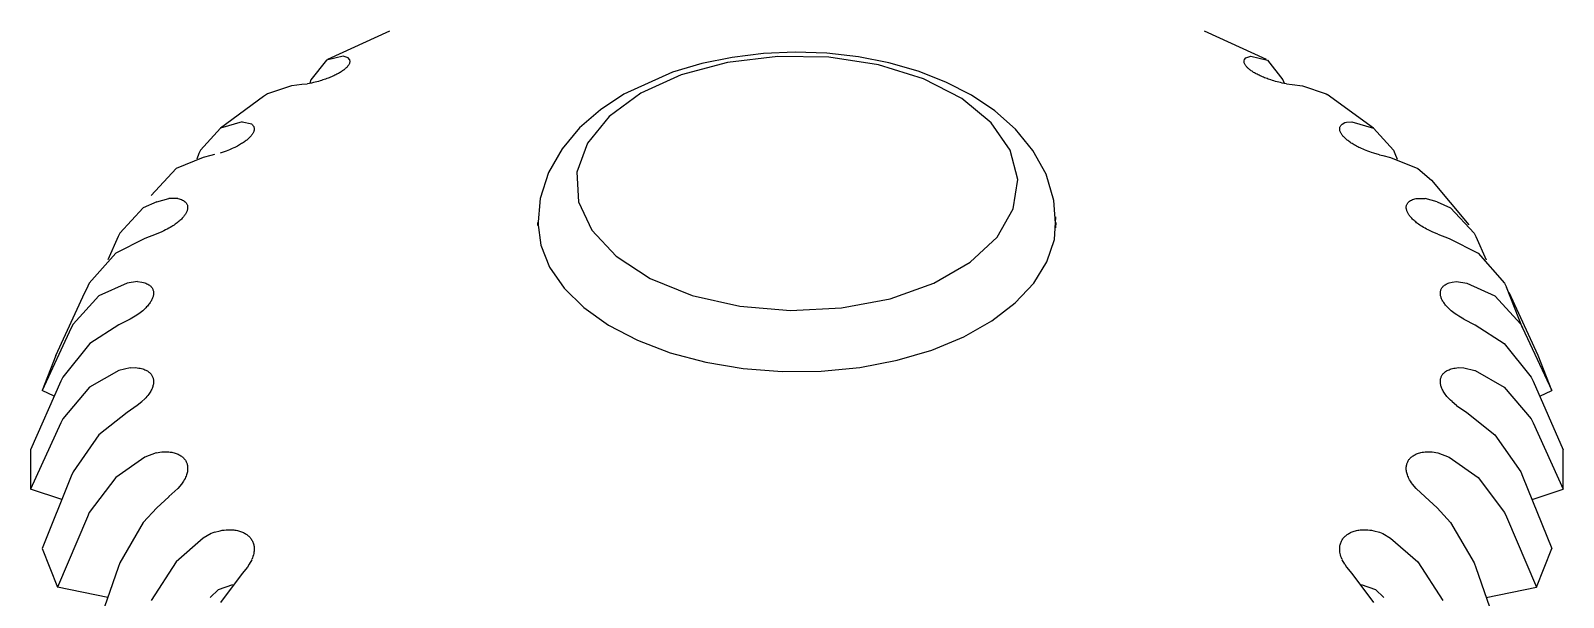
# Model space of a CAD drawing. Header units: centimetres. Extents: x 394264 to 551709, y 50011 to 59011.
# Drawn here: x 525528.45 to 525553.3, y 54655.76 to 54664.96 of the extents above; entities that cross this region are included whole.
import ezdxf

# ---------------------------------------------------------------- set-up
doc = ezdxf.new("R2010")
doc.units = ezdxf.units.CM
doc.layers.add('-M-YNGN-ZON3', color=6, linetype='SP', lineweight=30)
doc.layers.add('0-KRCN-YNG-CIHAZ', color=4, linetype='Continuous', lineweight=30)
doc.layers.add('PV-3EC7', color=7, linetype='Continuous')
doc.styles.add('CIZGI', font='tahoma.ttf', dxfattribs={"width": 0.8, "oblique": 20})
doc.linetypes.add('SP', pattern='A,2,-0.1,["SP",CIZGI,S=0.14,R=0.2,X=0,Y=-0.07],-0.255', length=2.355)

# ---------------------------------------------------------------- blocks, each defined once
blk = doc.blocks.new('SPRKR')
at = {"layer": 'PV-3EC7', "color": 0}
for p, q in [((-5.3268, 6.8055, -0.4778), (-5.2544, 6.8187, -0.537)), ((-5.306, 6.7976, -0.5066), (-5.2865, 6.8088, -0.5149)), ((-5.2865, 6.8088, -0.5149), (-5.243, 6.8191, -0.5481)), ((-5.268, 6.7871, -0.5551), (-5.2251, 6.8103, -0.5748)), ((-5.243, 6.8191, -0.5481), (-5.2387, 6.8187, -0.5527)), ((-5.2387, 6.8187, -0.5527), (-5.2113, 6.8153, -0.5836)), ((-5.2251, 6.8103, -0.5748), (-5.1747, 6.8208, -0.6147)), ((-5.1775, 6.8014, -0.6312), (-5.1292, 6.8123, -0.6687)), ((-5.1747, 6.8208, -0.6147), (-5.1699, 6.8204, -0.6199)), ((-5.1245, 6.8119, -0.6737), (-5.1699, 6.8204, -0.6199)), ((-5.0882, 6.8114, -0.7105), (-5.1634, 6.8198, -0.627)), ((-5.1292, 6.8123, -0.6687), (-5.1245, 6.8119, -0.6737)), ((-5.1245, 6.8119, -0.6737), (-5.0497, 6.8038, -0.7566)), ((-5.0497, 6.8038, -0.7566), (-5.0882, 6.8114, -0.7105)), ((-5.3888, 6.7736, -0.4478), (-5.3503, 6.7972, -0.4627)), ((-5.3503, 6.7972, -0.4627), (-5.3268, 6.8055, -0.4778)), ((-5.3323, 6.7756, -0.5023), (-5.3219, 6.7857, -0.5025)), ((-5.306, 6.7976, -0.5066), (-5.3219, 6.7858, -0.5025)), ((-5.3219, 6.7857, -0.5025), (-5.3219, 6.7858, -0.5025)), ((-5.2839, 6.7767, -0.5495), (-5.2681, 6.787, -0.5551)), ((-5.2681, 6.787, -0.5551), (-5.268, 6.7871, -0.5551)), ((-5.2181, 6.7777, -0.6143), (-5.1775, 6.8014, -0.6312)), ((-5.1353, 6.7805, -0.6943), (-5.0822, 6.789, -0.7389)), ((-5.0822, 6.789, -0.7389), (-5.0772, 6.7885, -0.7444)), ((-5.0772, 6.7885, -0.7444), (-4.9971, 6.7778, -0.8353)), ((-5.0597, 6.7862, -0.7642), (-5.0497, 6.8038, -0.7566)), ((-5.4568, 6.7527, -0.4006), (-5.4278, 6.7734, -0.4089)), ((-5.4278, 6.7734, -0.4089), (-5.3902, 6.7816, -0.4384)), ((-5.4033, 6.7626, -0.4442), (-5.4108, 6.7571, -0.4422)), ((-5.4033, 6.7626, -0.4442), (-5.3989, 6.7659, -0.4453)), ((-5.3989, 6.7659, -0.4453), (-5.3888, 6.7736, -0.4478)), ((-5.3902, 6.7816, -0.4384), (-5.3863, 6.781, -0.4428)), ((-5.3863, 6.781, -0.4428), (-5.3801, 6.7799, -0.4502)), ((-5.3357, 6.7708, -0.5036), (-5.3323, 6.7756, -0.5023)), ((-5.2839, 6.7767, -0.5495), (-5.2917, 6.7719, -0.5465)), ((-5.2357, 6.7614, -0.613), (-5.2309, 6.7668, -0.6124)), ((-5.2309, 6.7668, -0.6124), (-5.2182, 6.7777, -0.6143)), ((-5.2182, 6.7777, -0.6143), (-5.2181, 6.7777, -0.6143)), ((-5.1976, 6.7504, -0.6621), (-5.1812, 6.7594, -0.6696)), ((-5.1812, 6.7594, -0.6696), (-5.1811, 6.7594, -0.6696)), ((-5.1811, 6.7594, -0.6696), (-5.1353, 6.7805, -0.6943)), ((-5.1063, 6.7516, -0.7522), (-5.0546, 6.7614, -0.7942)), ((-5.0546, 6.7614, -0.7942), (-5.0497, 6.7609, -0.7995)), ((-5.0497, 6.7609, -0.7995), (-4.971, 6.7516, -0.8876)), ((-4.971, 6.7516, -0.8876), (-4.9971, 6.7778, -0.8353)), ((-5.5373, 6.7197, -0.3532), (-5.5046, 6.7419, -0.3636)), ((-5.5046, 6.7419, -0.3636), (-5.5031, 6.7426, -0.3644)), ((-5.4664, 6.7401, -0.4037), (-5.4645, 6.7439, -0.4018)), ((-5.4645, 6.7439, -0.4018), (-5.4627, 6.7464, -0.4011)), ((-5.4627, 6.7464, -0.4011), (-5.4568, 6.7527, -0.4007)), ((-5.1976, 6.7504, -0.6621), (-5.2055, 6.7464, -0.6582)), ((-5.1507, 6.7291, -0.7304), (-5.1063, 6.7516, -0.7522)), ((-4.9999, 6.7089, -0.9013), (-4.971, 6.7516, -0.8876)), ((-5.5568, 6.703, -0.3503), (-5.55, 6.7088, -0.3514)), ((-5.55, 6.7088, -0.3514), (-5.5373, 6.7197, -0.3532)), ((-5.5373, 6.7197, -0.3532), (-5.5373, 6.7197, -0.3532)), ((-5.1714, 6.7123, -0.7264), (-5.1654, 6.7181, -0.7266)), ((-5.1654, 6.7181, -0.7266), (-5.1508, 6.729, -0.7303)), ((-5.1508, 6.729, -0.7303), (-5.1507, 6.7291, -0.7304)), ((-5.1324, 6.692, -0.7857), (-5.0855, 6.7094, -0.8153)), ((-5.0855, 6.7094, -0.8153), (-5.0313, 6.7144, -0.8644)), ((-5.0313, 6.7144, -0.8644), (-5.0263, 6.7137, -0.8702)), ((-5.0263, 6.7137, -0.8702), (-4.9449, 6.699, -0.9663)), ((-5.6866, 6.6436, -0.2799), (-5.5966, 6.6959, -0.3177)), ((-5.6161, 6.6803, -0.3138), (-5.5944, 6.697, -0.3188)), ((-5.5944, 6.697, -0.3188), (-5.5635, 6.7015, -0.3452)), ((-5.5635, 6.7015, -0.3452), (-5.5601, 6.7007, -0.3494)), ((-5.5601, 6.7007, -0.3494), (-5.5598, 6.7006, -0.3497)), ((-5.1489, 6.6848, -0.7764), (-5.1564, 6.6821, -0.7716)), ((-5.1489, 6.6848, -0.7764), (-5.1325, 6.692, -0.7857)), ((-5.1325, 6.692, -0.7857), (-5.1324, 6.692, -0.7857)), ((-4.9369, 6.656, -1.0172), (-4.9449, 6.699, -0.9663)), ((-5.6211, 6.6708, -0.3182), (-5.6208, 6.6734, -0.316)), ((-5.6208, 6.6734, -0.316), (-5.6161, 6.6802, -0.3138)), ((-5.1231, 6.6422, -0.8449), (-5.0766, 6.6618, -0.8718)), ((-5.0766, 6.6618, -0.8718), (-5.0228, 6.669, -0.9184)), ((-5.0228, 6.669, -0.9184), (-5.0178, 6.6683, -0.924)), ((-5.0178, 6.6683, -0.924), (-4.9369, 6.656, -1.0172)), ((-5.139, 6.6319, -0.8392), (-5.1232, 6.6421, -0.8449)), ((-5.1232, 6.6421, -0.8449), (-5.1231, 6.6422, -0.8449)), ((-4.9877, 6.5916, -1.0309), (-4.9369, 6.656, -1.0172)), ((-5.1459, 6.6261, -0.8381), (-5.139, 6.6319, -0.8392)), ((-5.1402, 6.5835, -0.8865), (-5.1245, 6.5882, -0.8974)), ((-5.1245, 6.5882, -0.8974), (-5.1244, 6.5883, -0.8975)), ((-5.1033, 6.5949, -0.912), (-5.1244, 6.5883, -0.8975)), ((-5.1033, 6.5949, -0.912), (-5.0781, 6.6004, -0.9317)), ((-5.0781, 6.6004, -0.9317), (-5.0245, 6.6006, -0.985)), ((-5.0245, 6.6006, -0.985), (-5.0194, 6.5995, -0.9912)), ((-5.0194, 6.5995, -0.9912), (-4.9387, 6.5794, -1.092)), ((-5.1402, 6.5835, -0.8865), (-5.147, 6.5821, -0.881)), ((-5.1366, 6.5214, -0.9522), (-5.0897, 6.5366, -0.9839)), ((-5.0897, 6.5366, -0.9839), (-5.0356, 6.5397, -1.0349)), ((-5.1607, 6.507, -0.9425), (-5.1531, 6.5125, -0.9446)), ((-5.1531, 6.5125, -0.9446), (-5.1484, 6.5154, -0.9463)), ((-5.1484, 6.5154, -0.9463), (-5.1366, 6.5214, -0.9522)), ((-5.1396, 6.4566, -1.0139), (-5.1198, 6.4698, -1.0205)), ((-5.1198, 6.4698, -1.0205), (-5.1049, 6.4741, -1.0312)), ((-5.1719, 6.4513, -0.9869), (-5.1777, 6.4514, -0.981)), ((-5.1719, 6.4513, -0.9869), (-5.1679, 6.4516, -0.9906)), ((-5.1679, 6.4516, -0.9906), (-5.1574, 6.4534, -0.9993)), ((-5.1574, 6.4534, -0.9994), (-5.1134, 6.4591, -1.0376)), ((-5.7274, 6.3451, -0.5376), (-5.7292, 6.3469, -0.534)), ((-6.3214, 5.7511, -0.5376), (-6.3232, 5.7529, -0.534)), ((-6.6722, 5.6203, -0.3177), (-6.6199, 5.7103, -0.2799)), ((-6.6497, 5.6444, -0.316), (-6.6566, 5.6398, -0.3138)), ((-6.6471, 5.6448, -0.3182), (-6.6497, 5.6444, -0.316)), ((-6.6733, 5.6181, -0.3188), (-6.6778, 5.5872, -0.3452)), ((-6.6566, 5.6398, -0.3138), (-6.6733, 5.6181, -0.3188)), ((-6.6851, 5.5737, -0.3514), (-6.6956, 5.5615, -0.353)), ((-6.6796, 5.58, -0.3506), (-6.6851, 5.5737, -0.3514)), ((-6.6778, 5.5872, -0.3452), (-6.677, 5.5838, -0.3494)), ((-6.677, 5.5838, -0.3494), (-6.6769, 5.5835, -0.3497)), ((-6.696, 5.561, -0.3532), (-6.7182, 5.5283, -0.3636)), ((-6.7182, 5.5283, -0.3636), (-6.7212, 5.5218, -0.3672)), ((-6.729, 5.4805, -0.4006), (-6.7497, 5.4515, -0.4089)), ((-6.7161, 5.4902, -0.4038), (-6.7285, 5.4806, -0.401)), ((-6.7497, 5.4515, -0.4089), (-6.7579, 5.4139, -0.4384)), ((-6.7423, 5.4226, -0.4453), (-6.7499, 5.4125, -0.4478)), ((-6.739, 5.427, -0.4442), (-6.7423, 5.4226, -0.4453)), ((-6.7499, 5.4124, -0.4478), (-6.7735, 5.374, -0.4627)), ((-6.7579, 5.4139, -0.4384), (-6.7573, 5.41, -0.4428)), ((-6.7573, 5.41, -0.4428), (-6.7562, 5.4038, -0.4502)), ((-6.7497, 5.4122, -0.4482), (-6.7499, 5.4124, -0.4478)), ((-6.7735, 5.374, -0.4627), (-6.7843, 5.3276, -0.4982)), ((-6.7739, 5.3297, -0.5066), (-6.7621, 5.3456, -0.5025)), ((-6.762, 5.3456, -0.5025), (-6.7621, 5.3456, -0.5025)), ((-6.7519, 5.356, -0.5023), (-6.762, 5.3456, -0.5025)), ((-6.7519, 5.356, -0.5023), (-6.7471, 5.3594, -0.5036)), ((-6.7739, 5.3297, -0.5066), (-6.7851, 5.3102, -0.5149)), ((-6.7851, 5.3102, -0.5149), (-6.7954, 5.2667, -0.5481)), ((-6.7531, 5.3076, -0.5495), (-6.7633, 5.2917, -0.5551)), ((-6.7482, 5.3154, -0.5465), (-6.7531, 5.3076, -0.5495)), ((-6.7634, 5.2917, -0.5551), (-6.7866, 5.2488, -0.5748)), ((-6.7633, 5.2917, -0.5551), (-6.7634, 5.2917, -0.5551)), ((-6.7866, 5.2488, -0.5748), (-6.7971, 5.1984, -0.6147)), ((-6.7954, 5.2667, -0.5481), (-6.7951, 5.2624, -0.5527)), ((-6.7951, 5.2624, -0.5527), (-6.7916, 5.235, -0.5836)), ((-6.7431, 5.2546, -0.6124), (-6.754, 5.2419, -0.6143)), ((-6.7431, 5.2546, -0.6124), (-6.7377, 5.2594, -0.613)), ((-6.754, 5.2418, -0.6143), (-6.7777, 5.2012, -0.6312)), ((-6.754, 5.2419, -0.6143), (-6.754, 5.2418, -0.6143)), ((-6.7267, 5.2213, -0.6621), (-6.7357, 5.2049, -0.6696)), ((-6.7228, 5.2292, -0.6582), (-6.7267, 5.2213, -0.6621)), ((-6.7971, 5.1984, -0.6147), (-6.7969, 5.195, -0.6183)), ((-6.7956, 5.1827, -0.6319), (-6.7969, 5.1953, -0.618)), ((-6.7777, 5.2012, -0.6312), (-6.7886, 5.1529, -0.6687)), ((-6.7357, 5.2048, -0.6696), (-6.7568, 5.159, -0.6943)), ((-6.7357, 5.2049, -0.6696), (-6.7357, 5.2048, -0.6696)), ((-6.6944, 5.1891, -0.7266), (-6.6886, 5.1951, -0.7264)), ((-6.4276, 5.1956, -0.9869), (-6.4279, 5.1916, -0.9906)), ((-6.4278, 5.2014, -0.981), (-6.4276, 5.1956, -0.9869)), ((-6.7877, 5.1119, -0.7105), (-6.7961, 5.1871, -0.627)), ((-6.7054, 5.1744, -0.7304), (-6.7279, 5.13, -0.7522)), ((-6.7053, 5.1745, -0.7303), (-6.7054, 5.1744, -0.7304)), ((-6.6944, 5.1891, -0.7266), (-6.7053, 5.1745, -0.7303)), ((-6.6612, 5.1726, -0.7764), (-6.6683, 5.1562, -0.7857)), ((-6.6584, 5.1801, -0.7716), (-6.6612, 5.1726, -0.7764)), ((-6.6082, 5.1627, -0.8392), (-6.6024, 5.1696, -0.8381)), ((-6.5584, 5.1707, -0.881), (-6.5598, 5.1639, -0.8865)), ((-6.4917, 5.1721, -0.9463), (-6.4977, 5.1603, -0.9522)), ((-6.4888, 5.1768, -0.9446), (-6.4917, 5.1721, -0.9463)), ((-6.4888, 5.1768, -0.9446), (-6.4833, 5.1844, -0.9425)), ((-6.4297, 5.1811, -0.9994), (-6.4354, 5.1371, -1.0376)), ((-6.4279, 5.1916, -0.9906), (-6.4297, 5.1811, -0.9993)), ((-6.7886, 5.1529, -0.6687), (-6.7882, 5.1482, -0.6737)), ((-6.7882, 5.1482, -0.6737), (-6.7801, 5.0734, -0.7566)), ((-6.7568, 5.159, -0.6943), (-6.7654, 5.1059, -0.7389)), ((-6.6683, 5.1561, -0.7857), (-6.6857, 5.1092, -0.8153)), ((-6.6683, 5.1562, -0.7857), (-6.6683, 5.1561, -0.7857)), ((-6.6185, 5.1468, -0.8449), (-6.6381, 5.1003, -0.8718)), ((-6.6184, 5.1468, -0.8449), (-6.6185, 5.1468, -0.8449)), ((-6.6082, 5.1627, -0.8392), (-6.6184, 5.1468, -0.8449)), ((-6.5712, 5.127, -0.912), (-6.5646, 5.1481, -0.8975)), ((-6.5598, 5.1639, -0.8865), (-6.5646, 5.1482, -0.8974)), ((-6.5646, 5.1482, -0.8974), (-6.5646, 5.1481, -0.8975)), ((-6.4977, 5.1602, -0.9522), (-6.5129, 5.1134, -0.9839)), ((-6.4461, 5.1435, -1.0205), (-6.4504, 5.1285, -1.0312)), ((-6.4461, 5.1435, -1.0205), (-6.433, 5.1633, -1.0139)), ((-6.7279, 5.13, -0.7522), (-6.7377, 5.0783, -0.7942)), ((-6.5712, 5.127, -0.912), (-6.5767, 5.1017, -0.9317)), ((-6.7877, 5.1119, -0.7105), (-6.7801, 5.0734, -0.7566)), ((-6.7654, 5.1059, -0.7389), (-6.7648, 5.1009, -0.7444)), ((-6.7648, 5.1009, -0.7444), (-6.7541, 5.0208, -0.8353)), ((-6.6857, 5.1092, -0.8153), (-6.6907, 5.055, -0.8644)), ((-6.6381, 5.1003, -0.8718), (-6.6453, 5.0465, -0.9184)), ((-6.5767, 5.1017, -0.9317), (-6.577, 5.0482, -0.985)), ((-6.5129, 5.1134, -0.9839), (-6.516, 5.0593, -1.0349)), ((-6.7625, 5.0834, -0.7642), (-6.7801, 5.0734, -0.7566)), ((-6.7377, 5.0783, -0.7942), (-6.7373, 5.0733, -0.7995)), ((-6.7373, 5.0733, -0.7995), (-6.7279, 4.9947, -0.8876)), ((-6.6907, 5.055, -0.8644), (-6.69, 5.0499, -0.8702)), ((-6.69, 5.0499, -0.8702), (-6.6753, 4.9686, -0.9663)), ((-6.6453, 5.0465, -0.9184), (-6.6447, 5.0415, -0.924)), ((-6.577, 5.0482, -0.985), (-6.5758, 5.0431, -0.9912)), ((-6.7541, 5.0208, -0.8353), (-6.7279, 4.9947, -0.8876)), ((-6.6852, 5.0236, -0.9013), (-6.7279, 4.9947, -0.8876)), ((-6.6447, 5.0415, -0.924), (-6.6323, 4.9606, -1.0172)), ((-6.5758, 5.0431, -0.9912), (-6.5557, 4.9624, -1.092)), ((-6.5679, 5.0114, -1.0309), (-6.6323, 4.9606, -1.0172)), ((-6.6753, 4.9686, -0.9663), (-6.6323, 4.9606, -1.0172))]:
    blk.add_line(p, q, dxfattribs=at)
at = {"layer": 'PV-3EC7'}
for p, q in [((-5.4278, 6.7734, -0.4089), (-5.5031, 6.7426, -0.3644)), ((-6.7212, 5.5218, -0.3672), (-6.7497, 5.4515, -0.4089))]:
    blk.add_line(p, q, dxfattribs=at)
at = {"layer": 'PV-3EC7', "color": 0, "extrusion": (-0.57735, 0.57735, -0.57735), "elevation": 7.2805}
for points in [[(-1.0465, 4.4788), (-1.0432, 4.4803), (-1.0402, 4.4818), (-1.0375, 4.4832), (-1.035, 4.4846), (-1.0326, 4.4859), (-1.0304, 4.4872), (-1.0284, 4.4885), (-1.0264, 4.4898), (-1.0246, 4.4911), (-1.0229, 4.4923), (-1.0213, 4.4936), (-1.0198, 4.4948), (-1.0184, 4.496), (-1.0171, 4.4972), (-1.0158, 4.4983), (-1.0146, 4.4995), (-1.0135, 4.5007), (-1.0124, 4.5018), (-1.0114, 4.5029), (-1.0105, 4.5041), (-1.0097, 4.5052), (-1.0089, 4.5063), (-1.0082, 4.5074), (-1.0075, 4.5085), (-1.0069, 4.5096), (-1.0064, 4.5106), (-1.0059, 4.5117), (-1.0055, 4.5128), (-1.0052, 4.5138), (-1.0049, 4.5149), (-1.0047, 4.5159), (-1.0045, 4.5169), (-1.0045, 4.5179), (-1.0045, 4.519), (-1.0046, 4.52), (-1.0047, 4.521), (-1.005, 4.5219), (-1.0053, 4.5229), (-1.0058, 4.5239), (-1.0064, 4.5249), (-1.007, 4.5258), (-1.0079, 4.5268), (-1.0088, 4.5277), (-1.01, 4.5286), (-1.0113, 4.5295), (-1.0129, 4.5304), (-1.0147, 4.5313)], [(-1.0895, 4.3421), (-1.0866, 4.344), (-1.0839, 4.3458), (-1.0815, 4.3475), (-1.0794, 4.3492), (-1.0774, 4.3508), (-1.0756, 4.3524), (-1.0739, 4.354), (-1.0724, 4.3555), (-1.071, 4.3569), (-1.0697, 4.3584), (-1.0684, 4.3598), (-1.0673, 4.3612), (-1.0663, 4.3625), (-1.0654, 4.3639), (-1.0645, 4.3652), (-1.0637, 4.3665), (-1.063, 4.3678), (-1.0624, 4.369), (-1.0618, 4.3703), (-1.0613, 4.3715), (-1.0609, 4.3727), (-1.0606, 4.3738), (-1.0603, 4.375), (-1.06, 4.3762), (-1.0599, 4.3773), (-1.0598, 4.3784), (-1.0598, 4.3795), (-1.0598, 4.3806), (-1.0599, 4.3817), (-1.0601, 4.3827), (-1.0604, 4.3837), (-1.0607, 4.3847), (-1.0611, 4.3857), (-1.0616, 4.3867), (-1.0622, 4.3877), (-1.0628, 4.3886), (-1.0636, 4.3896), (-1.0644, 4.3905), (-1.0654, 4.3913), (-1.0665, 4.3922), (-1.0677, 4.393), (-1.069, 4.3938), (-1.0705, 4.3946), (-1.0722, 4.3953), (-1.0741, 4.396), (-1.0788, 4.3973)], [(-0.9518, 4.6066), (-0.9484, 4.6077), (-0.9452, 4.6088), (-0.9422, 4.6098), (-0.9395, 4.6108), (-0.9369, 4.6119), (-0.9344, 4.6129), (-0.9321, 4.6139), (-0.9299, 4.6149), (-0.9278, 4.6159), (-0.9258, 4.6169), (-0.9239, 4.6179), (-0.922, 4.6189), (-0.9203, 4.6199), (-0.9186, 4.6209), (-0.917, 4.6219), (-0.9154, 4.6229), (-0.9139, 4.6239), (-0.9125, 4.6249), (-0.9112, 4.6258), (-0.9099, 4.6268), (-0.9086, 4.6278), (-0.9075, 4.6288), (-0.9063, 4.6298), (-0.9053, 4.6307), (-0.9043, 4.6317), (-0.9033, 4.6327), (-0.9024, 4.6337), (-0.9016, 4.6346), (-0.9008, 4.6356), (-0.9001, 4.6366), (-0.8994, 4.6376), (-0.8988, 4.6386), (-0.8983, 4.6395), (-0.8978, 4.6405), (-0.8974, 4.6415), (-0.8971, 4.6425), (-0.8969, 4.6435), (-0.8967, 4.6445), (-0.8966, 4.6455), (-0.8966, 4.6465), (-0.8968, 4.6475), (-0.897, 4.6485), (-0.8974, 4.6495), (-0.8979, 4.6505), (-0.8986, 4.6516), (-0.9007, 4.6537)], [(-1.0788, 4.2032), (-1.0763, 4.2054), (-1.0741, 4.2076), (-1.0722, 4.2096), (-1.0705, 4.2115), (-1.069, 4.2134), (-1.0677, 4.2152), (-1.0665, 4.2169), (-1.0654, 4.2186), (-1.0644, 4.2202), (-1.0636, 4.2218), (-1.0628, 4.2233), (-1.0622, 4.2248), (-1.0616, 4.2263), (-1.0611, 4.2277), (-1.0607, 4.2291), (-1.0604, 4.2305), (-1.0601, 4.2318), (-1.0599, 4.2331), (-1.0598, 4.2344), (-1.0598, 4.2357), (-1.0598, 4.2369), (-1.0599, 4.2381), (-1.06, 4.2393), (-1.0603, 4.2404), (-1.0606, 4.2415), (-1.0609, 4.2426), (-1.0613, 4.2437), (-1.0618, 4.2447), (-1.0624, 4.2458), (-1.063, 4.2468), (-1.0637, 4.2477), (-1.0645, 4.2487), (-1.0654, 4.2496), (-1.0663, 4.2505), (-1.0673, 4.2513), (-1.0684, 4.2522), (-1.0697, 4.253), (-1.071, 4.2537), (-1.0724, 4.2545), (-1.0739, 4.2551), (-1.0756, 4.2558), (-1.0774, 4.2564), (-1.0794, 4.2569), (-1.0815, 4.2574), (-1.0839, 4.2578), (-1.0866, 4.2582), (-1.0895, 4.2584)], [(-0.8103, 4.7191), (-0.8068, 4.7197), (-0.8036, 4.7203), (-0.8006, 4.721), (-0.7977, 4.7217), (-0.795, 4.7223), (-0.7924, 4.723), (-0.7899, 4.7237), (-0.7875, 4.7245), (-0.7852, 4.7252), (-0.783, 4.7259), (-0.7809, 4.7266), (-0.7788, 4.7274), (-0.7768, 4.7281), (-0.7749, 4.7289), (-0.773, 4.7297), (-0.7712, 4.7304), (-0.7694, 4.7312), (-0.7677, 4.732), (-0.7661, 4.7328), (-0.7645, 4.7336), (-0.7629, 4.7344), (-0.7614, 4.7352), (-0.7599, 4.736), (-0.7585, 4.7368), (-0.7571, 4.7376), (-0.7558, 4.7384), (-0.7546, 4.7393), (-0.7533, 4.7401), (-0.7521, 4.741), (-0.751, 4.7418), (-0.7499, 4.7427), (-0.7489, 4.7436), (-0.7479, 4.7444), (-0.747, 4.7453), (-0.7461, 4.7462), (-0.7453, 4.7472), (-0.7446, 4.7481), (-0.7439, 4.749), (-0.7433, 4.75), (-0.7428, 4.7509), (-0.7424, 4.7519), (-0.742, 4.7529), (-0.7418, 4.754), (-0.7416, 4.755), (-0.7417, 4.7561), (-0.7423, 4.7584)], [(-1.0147, 4.0692), (-1.0129, 4.0717), (-1.0113, 4.0741), (-1.01, 4.0763), (-1.0088, 4.0784), (-1.0079, 4.0805), (-1.007, 4.0824), (-1.0064, 4.0842), (-1.0058, 4.086), (-1.0053, 4.0878), (-1.005, 4.0894), (-1.0047, 4.091), (-1.0046, 4.0926), (-1.0045, 4.0941), (-1.0045, 4.0955), (-1.0045, 4.097), (-1.0047, 4.0983), (-1.0049, 4.0997), (-1.0052, 4.101), (-1.0055, 4.1022), (-1.0059, 4.1035), (-1.0064, 4.1047), (-1.0069, 4.1058), (-1.0075, 4.1069), (-1.0082, 4.108), (-1.0089, 4.1091), (-1.0097, 4.1101), (-1.0105, 4.1111), (-1.0114, 4.1121), (-1.0124, 4.113), (-1.0135, 4.1139), (-1.0146, 4.1147), (-1.0158, 4.1155), (-1.0171, 4.1163), (-1.0184, 4.1171), (-1.0198, 4.1178), (-1.0213, 4.1184), (-1.0229, 4.119), (-1.0246, 4.1196), (-1.0264, 4.1201), (-1.0284, 4.1206), (-1.0304, 4.121), (-1.0326, 4.1213), (-1.035, 4.1216), (-1.0375, 4.1217), (-1.0402, 4.1218), (-1.0465, 4.1216)], [(-0.9007, 3.9468), (-0.8995, 3.9495), (-0.8986, 3.952), (-0.8979, 3.9544), (-0.8974, 3.9566), (-0.897, 3.9587), (-0.8968, 3.9607), (-0.8966, 3.9626), (-0.8966, 3.9645), (-0.8967, 3.9662), (-0.8969, 3.9679), (-0.8971, 3.9695), (-0.8974, 3.971), (-0.8978, 3.9725), (-0.8983, 3.9739), (-0.8988, 3.9753), (-0.8994, 3.9767), (-0.9001, 3.9779), (-0.9008, 3.9792), (-0.9016, 3.9804), (-0.9024, 3.9815), (-0.9033, 3.9826), (-0.9043, 3.9837), (-0.9053, 3.9847), (-0.9063, 3.9857), (-0.9075, 3.9866), (-0.9086, 3.9875), (-0.9099, 3.9884), (-0.9112, 3.9892), (-0.9125, 3.9899), (-0.9139, 3.9907), (-0.9154, 3.9913), (-0.917, 3.992), (-0.9186, 3.9926), (-0.9203, 3.9931), (-0.922, 3.9936), (-0.9239, 3.994), (-0.9258, 3.9944), (-0.9278, 3.9948), (-0.9299, 3.995), (-0.9321, 3.9952), (-0.9344, 3.9953), (-0.9369, 3.9954), (-0.9395, 3.9953), (-0.9422, 3.9951), (-0.9452, 3.9949), (-0.9484, 3.9944), (-0.9518, 3.9938)], [(0.7088, 4.7584), (0.7084, 4.7572), (0.7082, 4.7561), (0.7081, 4.755), (0.7083, 4.754), (0.7085, 4.7529), (0.7089, 4.7519), (0.7093, 4.7509), (0.7098, 4.75), (0.7104, 4.749), (0.7111, 4.7481), (0.7118, 4.7472), (0.7126, 4.7462), (0.7135, 4.7453), (0.7144, 4.7444), (0.7154, 4.7436), (0.7164, 4.7427), (0.7175, 4.7418), (0.7186, 4.741), (0.7198, 4.7401), (0.7211, 4.7393), (0.7223, 4.7384), (0.7236, 4.7376), (0.725, 4.7368), (0.7264, 4.736), (0.7279, 4.7352), (0.7294, 4.7344), (0.731, 4.7336), (0.7326, 4.7328), (0.7342, 4.732), (0.7359, 4.7312), (0.7377, 4.7304), (0.7395, 4.7297), (0.7414, 4.7289), (0.7433, 4.7281), (0.7453, 4.7274), (0.7474, 4.7266), (0.7495, 4.7259), (0.7517, 4.7252), (0.754, 4.7245), (0.7564, 4.7237), (0.7589, 4.723), (0.7615, 4.7223), (0.7642, 4.7217), (0.7671, 4.721), (0.7701, 4.7203), (0.7733, 4.7197), (0.7768, 4.7191)], [(0.8672, 4.6537), (0.866, 4.6526), (0.8651, 4.6516), (0.8644, 4.6505), (0.8639, 4.6495), (0.8635, 4.6485), (0.8633, 4.6475), (0.8631, 4.6465), (0.8631, 4.6455), (0.8632, 4.6445), (0.8634, 4.6435), (0.8636, 4.6425), (0.8639, 4.6415), (0.8643, 4.6405), (0.8648, 4.6395), (0.8653, 4.6386), (0.8659, 4.6376), (0.8666, 4.6366), (0.8673, 4.6356), (0.8681, 4.6346), (0.8689, 4.6337), (0.8698, 4.6327), (0.8708, 4.6317), (0.8718, 4.6307), (0.8728, 4.6298), (0.874, 4.6288), (0.8751, 4.6278), (0.8764, 4.6268), (0.8777, 4.6258), (0.879, 4.6249), (0.8804, 4.6239), (0.8819, 4.6229), (0.8835, 4.6219), (0.8851, 4.6209), (0.8868, 4.6199), (0.8885, 4.6189), (0.8904, 4.6179), (0.8923, 4.6169), (0.8943, 4.6159), (0.8964, 4.6149), (0.8986, 4.6139), (0.9009, 4.6129), (0.9034, 4.6119), (0.906, 4.6108), (0.9087, 4.6098), (0.9117, 4.6088), (0.9183, 4.6066)], [(0.9812, 4.5313), (0.9794, 4.5304), (0.9778, 4.5295), (0.9765, 4.5286), (0.9753, 4.5277), (0.9744, 4.5268), (0.9735, 4.5258), (0.9729, 4.5249), (0.9723, 4.5239), (0.9718, 4.5229), (0.9715, 4.5219), (0.9712, 4.521), (0.9711, 4.52), (0.971, 4.519), (0.971, 4.5179), (0.971, 4.5169), (0.9712, 4.5159), (0.9714, 4.5149), (0.9717, 4.5138), (0.972, 4.5128), (0.9724, 4.5117), (0.9729, 4.5106), (0.9734, 4.5096), (0.974, 4.5085), (0.9747, 4.5074), (0.9754, 4.5063), (0.9762, 4.5052), (0.977, 4.5041), (0.9779, 4.5029), (0.9789, 4.5018), (0.98, 4.5007), (0.9811, 4.4995), (0.9823, 4.4983), (0.9836, 4.4972), (0.9849, 4.496), (0.9863, 4.4948), (0.9878, 4.4936), (0.9894, 4.4923), (0.9911, 4.4911), (0.9929, 4.4898), (0.9949, 4.4885), (0.9969, 4.4872), (0.9991, 4.4859), (1.0015, 4.4846), (1.004, 4.4832), (1.0067, 4.4818), (1.0097, 4.4803), (1.013, 4.4788)], [(1.0452, 4.3973), (1.0428, 4.3967), (1.0406, 4.396), (1.0387, 4.3953), (1.037, 4.3946), (1.0355, 4.3938), (1.0342, 4.393), (1.033, 4.3922), (1.0319, 4.3913), (1.0309, 4.3905), (1.0301, 4.3896), (1.0293, 4.3886), (1.0287, 4.3877), (1.0281, 4.3867), (1.0276, 4.3857), (1.0272, 4.3847), (1.0269, 4.3837), (1.0266, 4.3827), (1.0264, 4.3817), (1.0263, 4.3806), (1.0263, 4.3795), (1.0263, 4.3784), (1.0264, 4.3773), (1.0265, 4.3762), (1.0268, 4.375), (1.0271, 4.3738), (1.0274, 4.3727), (1.0278, 4.3715), (1.0283, 4.3703), (1.0289, 4.369), (1.0295, 4.3678), (1.0302, 4.3665), (1.031, 4.3652), (1.0319, 4.3639), (1.0328, 4.3625), (1.0338, 4.3612), (1.0349, 4.3598), (1.0362, 4.3584), (1.0375, 4.3569), (1.0389, 4.3555), (1.0404, 4.354), (1.0421, 4.3524), (1.0439, 4.3508), (1.0459, 4.3492), (1.048, 4.3475), (1.0504, 4.3458), (1.056, 4.3421)], [(1.056, 4.2584), (1.0531, 4.2582), (1.0504, 4.2578), (1.048, 4.2574), (1.0459, 4.2569), (1.0439, 4.2564), (1.0421, 4.2558), (1.0404, 4.2551), (1.0389, 4.2545), (1.0375, 4.2537), (1.0362, 4.253), (1.0349, 4.2522), (1.0338, 4.2513), (1.0328, 4.2505), (1.0319, 4.2496), (1.031, 4.2487), (1.0302, 4.2477), (1.0295, 4.2468), (1.0289, 4.2458), (1.0283, 4.2447), (1.0278, 4.2437), (1.0274, 4.2426), (1.0271, 4.2415), (1.0268, 4.2404), (1.0265, 4.2393), (1.0264, 4.2381), (1.0263, 4.2369), (1.0263, 4.2357), (1.0263, 4.2344), (1.0264, 4.2331), (1.0266, 4.2318), (1.0269, 4.2305), (1.0272, 4.2291), (1.0276, 4.2277), (1.0281, 4.2263), (1.0287, 4.2248), (1.0293, 4.2233), (1.0301, 4.2218), (1.0309, 4.2202), (1.0319, 4.2186), (1.033, 4.2169), (1.0342, 4.2152), (1.0355, 4.2134), (1.037, 4.2115), (1.0387, 4.2096), (1.0406, 4.2076), (1.0452, 4.2032)], [(0.9183, 3.9938), (0.9149, 3.9944), (0.9117, 3.9949), (0.9087, 3.9951), (0.906, 3.9953), (0.9034, 3.9954), (0.9009, 3.9953), (0.8986, 3.9952), (0.8964, 3.995), (0.8943, 3.9948), (0.8923, 3.9944), (0.8904, 3.994), (0.8885, 3.9936), (0.8868, 3.9931), (0.8851, 3.9926), (0.8835, 3.992), (0.8819, 3.9913), (0.8804, 3.9907), (0.879, 3.9899), (0.8777, 3.9892), (0.8764, 3.9884), (0.8751, 3.9875), (0.874, 3.9866), (0.8728, 3.9857), (0.8718, 3.9847), (0.8708, 3.9837), (0.8698, 3.9826), (0.8689, 3.9815), (0.8681, 3.9804), (0.8673, 3.9792), (0.8666, 3.9779), (0.8659, 3.9767), (0.8653, 3.9753), (0.8648, 3.9739), (0.8643, 3.9725), (0.8639, 3.971), (0.8636, 3.9695), (0.8634, 3.9679), (0.8632, 3.9662), (0.8631, 3.9645), (0.8631, 3.9626), (0.8633, 3.9607), (0.8635, 3.9587), (0.8639, 3.9566), (0.8644, 3.9544), (0.8651, 3.952), (0.866, 3.9495), (0.8672, 3.9468)], [(1.013, 4.1216), (1.0097, 4.1218), (1.0067, 4.1218), (1.004, 4.1217), (1.0015, 4.1216), (0.9991, 4.1213), (0.9969, 4.121), (0.9949, 4.1206), (0.9929, 4.1201), (0.9911, 4.1196), (0.9894, 4.119), (0.9878, 4.1184), (0.9863, 4.1178), (0.9849, 4.1171), (0.9836, 4.1163), (0.9823, 4.1155), (0.9811, 4.1147), (0.98, 4.1139), (0.9789, 4.113), (0.9779, 4.1121), (0.977, 4.1111), (0.9762, 4.1101), (0.9754, 4.1091), (0.9747, 4.108), (0.974, 4.1069), (0.9734, 4.1058), (0.9729, 4.1047), (0.9724, 4.1035), (0.972, 4.1022), (0.9717, 4.101), (0.9714, 4.0997), (0.9712, 4.0983), (0.971, 4.097), (0.971, 4.0955), (0.971, 4.0941), (0.9711, 4.0926), (0.9712, 4.091), (0.9715, 4.0894), (0.9718, 4.0878), (0.9723, 4.086), (0.9729, 4.0842), (0.9735, 4.0824), (0.9744, 4.0805), (0.9753, 4.0784), (0.9765, 4.0763), (0.9778, 4.0741), (0.9812, 4.0692)]]:
    blk.add_lwpolyline(points, dxfattribs=at)
at = {"layer": 'PV-3EC7', "color": 0, "extrusion": (0.57735, -0.57735, 0.57735), "elevation": -7.2805}
for points in [[(0.4366, 4.4853), (0.4334, 4.5298), (0.4205, 4.5723), (0.3992, 4.611), (0.3712, 4.6452), (0.3378, 4.675), (0.2999, 4.7005), (0.2582, 4.7219), (0.2133, 4.7395), (0.1658, 4.7531), (0.1163, 4.7628), (0.0654, 4.7685), (0.0139, 4.7703), (-0.0376, 4.7681), (-0.0884, 4.7619), (-0.1377, 4.7518), (-0.185, 4.7377), (-0.2637, 4.7021)], [(-0.4032, 4.494), (-0.3984, 4.4574), (-0.3842, 4.4217), (-0.3607, 4.3876), (-0.3286, 4.356), (-0.2886, 4.3275), (-0.2416, 4.3028), (-0.1888, 4.2825), (-0.1312, 4.2671), (-0.0702, 4.2568), (-0.0073, 4.2519), (0.0562, 4.2526), (0.1188, 4.2588), (0.1791, 4.2704), (0.2356, 4.287), (0.2872, 4.3085), (0.3325, 4.3341), (0.3707, 4.3634), (0.4007, 4.3957), (0.422, 4.4303), (0.434, 4.4663), (0.4365, 4.5029)], [(-0.2364, 4.7038), (-0.2879, 4.6661), (-0.323, 4.6227), (-0.3399, 4.5757), (-0.3374, 4.5277), (-0.3159, 4.4813), (-0.2765, 4.4391), (-0.2212, 4.4033), (-0.1531, 4.3757), (-0.0759, 4.358), (0.0063, 4.3511), (0.0891, 4.3553), (0.168, 4.3703), (0.2388, 4.3955), (0.2975, 4.4295), (0.3412, 4.4703), (0.3673, 4.5159), (0.3746, 4.5637), (0.3625, 4.6111), (0.3318, 4.6557), (0.2842, 4.695), (0.2221, 4.7269), (0.1489, 4.7497), (0.0686, 4.7621), (-0.0144, 4.7635), (-0.0958, 4.7538), (-0.1712, 4.7336), (-0.2364, 4.7038)], [(-0.2637, 4.7021), (-0.3018, 4.6769), (-0.3356, 4.6474), (-0.364, 4.6135), (-0.3858, 4.5751), (-0.3993, 4.5329), (-0.4032, 4.4883)]]:
    blk.add_lwpolyline(points, dxfattribs=at)
blk = doc.blocks.new('A$C66BCA59E')
at = {"layer": '0-KRCN-YNG-CIHAZ', "color": 31, "linetype": 'Continuous', "lineweight": -3, "extrusion": (0, 0.816497, 0.57735), "xscale": 10.00000000003823, "yscale": 10.00000000003823, "zscale": 10.00000000003823, "rotation": 135.0000000002328}
blk.add_blockref('SPRKR', (-868.795, 447.295, 51.282), dxfattribs=at)

msp = doc.modelspace()

# ---------------------------------------------------------------- block references
at = {"layer": '-M-YNGN-ZON3'}
msp.add_blockref('A$C66BCA59E', (524671.913, 54833.28, -2010.945), dxfattribs=at)

doc.saveas('drawing.dxf')
